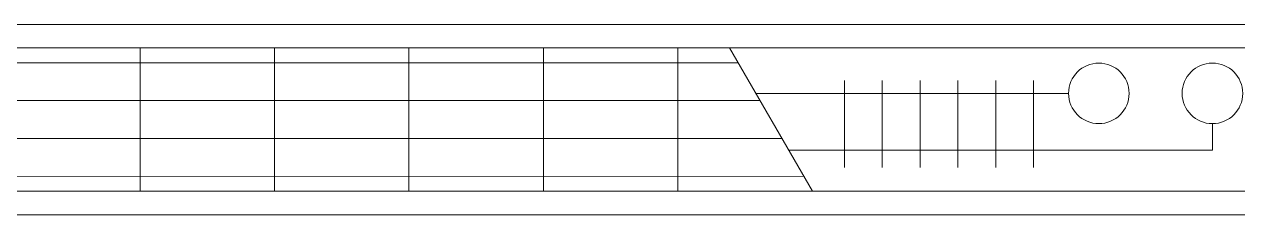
# Model space of a CAD drawing. Extents: x -2598 to 23780, y 0 to 8114.
# Drawn here: x 2139.9 to 2267.4, y 365 to 385 of the extents above; entities that cross this region are included whole.
import ezdxf

# ---------------------------------------------------------------- set-up
doc = ezdxf.new("R2010")
doc.units = 0
doc.header["$LTSCALE"] = 25
doc.header["$MEASUREMENT"] = 0
doc.layers.get('0').update_dxf_attribs({"color": 9, "lineweight": 9})
doc.layers.add('32', color=9, linetype='Continuous', lineweight=9)

# ---------------------------------------------------------------- blocks, each defined once
blk = doc.blocks.new('p-konvektor_audi')
for p, q in [((250, 89.48), (0, 89.47)), ((250, 89.47), (0, 89.48)), ((129.56, 71.95), (129.56, 86.99)), ((143.68, 71.95), (143.68, 86.98)), ((157.8, 71.95), (157.8, 86.98)), ((171.92, 71.94), (171.92, 86.98)), ((186.04, 71.94), (186.04, 86.98)), ((191.48, 71.95), (200.19, 86.99)), ((199.29, 85.44), (2.49, 85.42)), ((203.55, 84.5), (203.55, 75.36)), ((207.52, 84.5), (207.52, 75.36)), ((211.5, 84.5), (211.5, 75.36)), ((215.48, 84.5), (215.48, 75.36)), ((219.45, 84.5), (219.45, 75.36)), ((223.43, 84.5), (223.43, 75.36)), ((242.21, 82.69), (197.7, 82.69)), ((242.21, 79.91), (242.21, 82.69)), ((196.99, 81.46), (2.49, 81.45)), ((194.68, 77.48), (2.49, 77.47)), ((227.1, 76.72), (194.25, 76.73)), ((192.38, 73.51), (2.49, 73.49)), ((0, 69.47), (250, 69.47))]:
    blk.add_line(p, q)
for points in [[(250, 89.47), (0, 89.47), (0, 69.47), (250, 69.47)], [(247.51, 86.99), (247.51, 71.95), (2.49, 71.95), (2.49, 86.99)]]:
    blk.add_lwpolyline(points, close=True)
for centre in [(230.28, 76.72), (242.21, 76.72)]:
    blk.add_circle(centre, 3.18)

msp = doc.modelspace()

# ---------------------------------------------------------------- block references
at = {"layer": '32', "xscale": -1, "rotation": 180}
msp.add_blockref('p-konvektor_audi', (2022.5, 454.48), dxfattribs=at)

doc.saveas('drawing.dxf')
